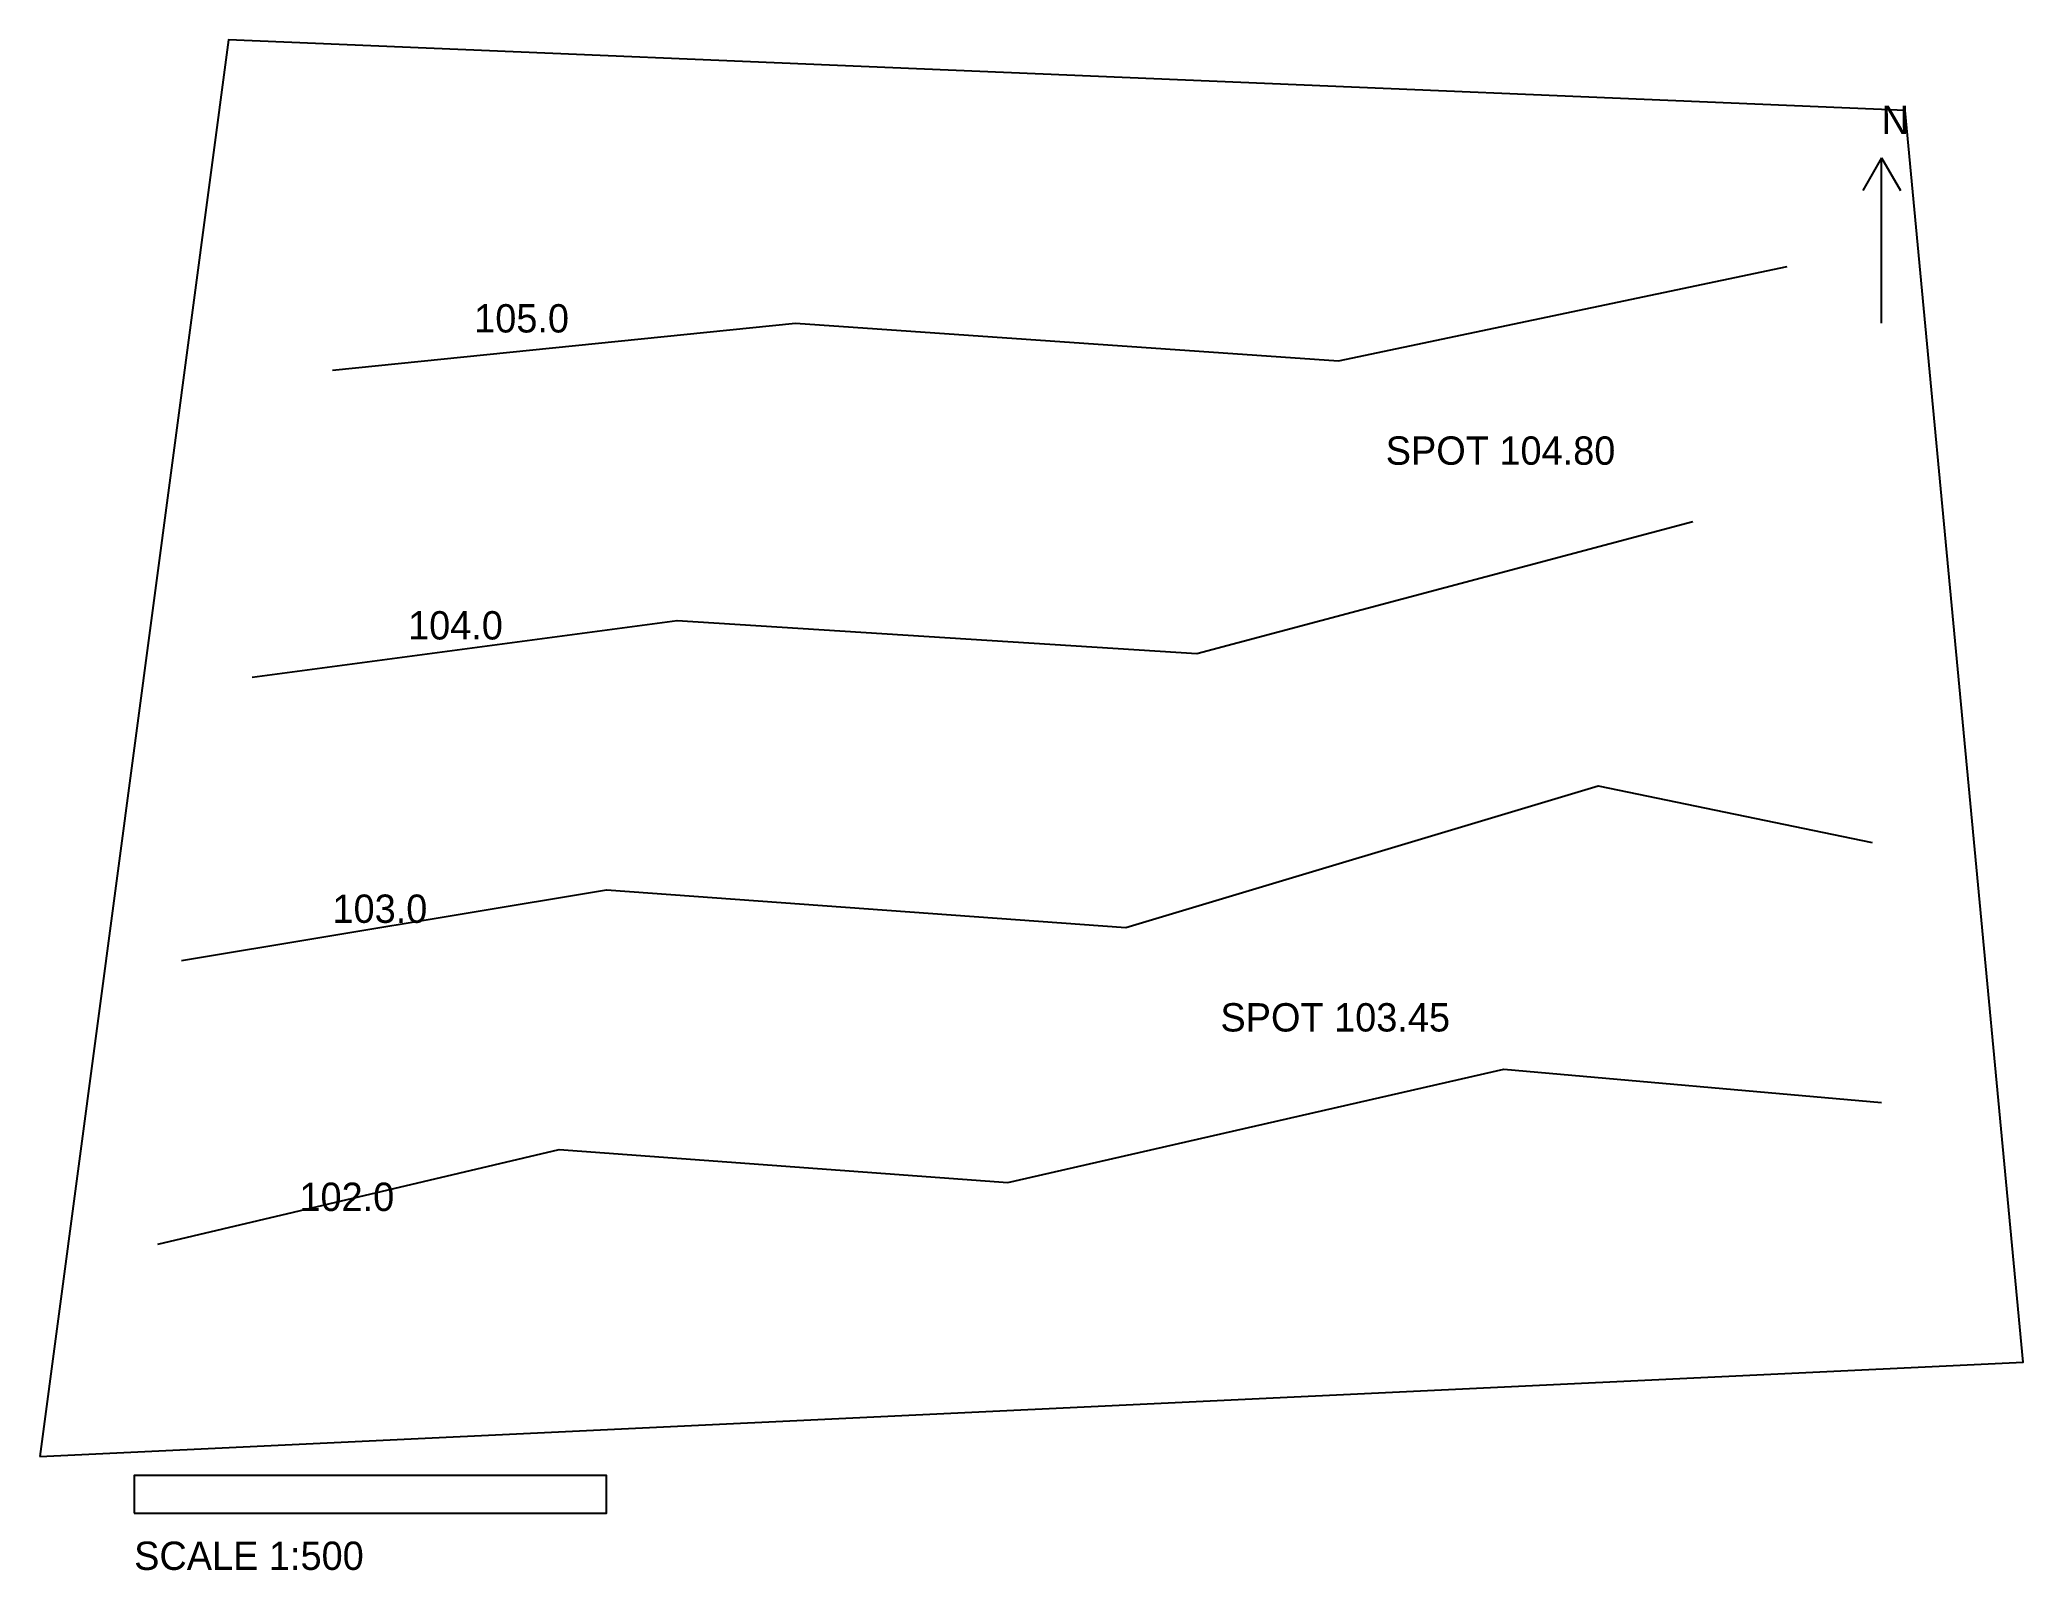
# Model space of a CAD drawing. Header units: millimetres. Extents: x 0 to 420, y -24 to 300.
import ezdxf

# ---------------------------------------------------------------- set-up
doc = ezdxf.new("R2010")
doc.units = ezdxf.units.MM
for name, color, linetype in [('ARROW', 3, 'CONTINUOUS'), ('CONTOUR', 3, 'CONTINUOUS'), ('DIM', 2, 'CONTINUOUS'), ('ELEV', 2, 'CONTINUOUS'), ('SITE', 7, 'CONTINUOUS'), ('TEXT', 7, 'CONTINUOUS')]:
    doc.layers.add(name, color=color, linetype=linetype)

msp = doc.modelspace()

# ---------------------------------------------------------------- linework, layer by layer
at = {"layer": 'ARROW'}
for p, q in [((390, 275), (386, 268.07)), ((390, 240), (390, 275)), ((390, 275), (394, 268.07))]:
    msp.add_line(p, q, dxfattribs=at)
at = {"layer": 'CONTOUR'}
for points in [[(62, 230), (160, 240), (275, 232), (370, 252)], [(45, 165), (135, 177), (245, 170), (350, 198)], [(30, 105), (120, 120), (230, 112), (330, 142), (388, 130)], [(25, 45), (110, 65), (205, 58), (310, 82), (390, 75)]]:
    msp.add_lwpolyline(points, dxfattribs=at)
at = {"layer": 'DIM'}
msp.add_lwpolyline([(20, -12), (120, -12), (120, -4), (20, -4)], close=True, dxfattribs=at)
at = {"layer": 'SITE'}
msp.add_lwpolyline([(0, 0), (420, 20), (395, 285), (40, 300)], close=True, dxfattribs=at)

# ---------------------------------------------------------------- texts
at = {"layer": 'ELEV'}
for s, p in [('105.0', (92, 238)), ('SPOT 104.80', (285, 210)), ('104.0', (78, 173)), ('103.0', (62, 113)), ('SPOT 103.45', (250, 90)), ('102.0', (55, 52))]:
    msp.add_text(s, height=6, dxfattribs=at).set_placement(p)
at = {"layer": 'TEXT'}
for s, p in [('N', (390, 280)), ('SCALE 1:500', (20, -24))]:
    msp.add_text(s, height=6, dxfattribs=at).set_placement(p)

doc.saveas('drawing.dxf')
